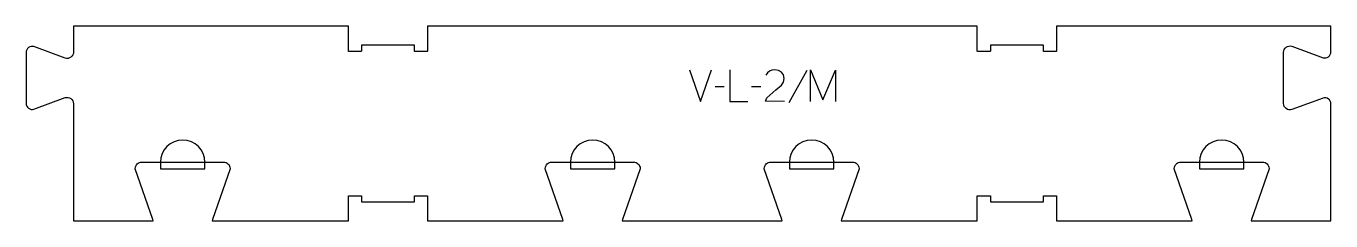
# Model space of a CAD drawing. Header units: millimetres. Extents: x -632 to 613, y -98 to 88.
import ezdxf

# ---------------------------------------------------------------- set-up
doc = ezdxf.new("R2010")
doc.units = ezdxf.units.MM
for name, color, linetype, true_color in [('1_ANYTOOL_1MMDEEP_LABELS_S', 2, 'Continuous', 0xffff00), ('4_ANYTOOL_CUTTHROUGH_OUTSI', 5, 'Continuous', 0x0000ff), ('5_ANYTOOL_HALF_MILL_9MM_IN', 3, 'Continuous', 0x00ff00)]:
    doc.layers.add(name, color=color, linetype=linetype, true_color=true_color)

msp = doc.modelspace()

# ---------------------------------------------------------------- linework, layer by layer
at = {"layer": '1_ANYTOOL_1MMDEEP_LABELS_S'}
for p, q in [((113.1, 45.3), (95.9, 14.6)), ((34.4, 29.7), (25.6, 29.6)), ((69.3, 29.7), (60.5, 29.6))]:
    msp.add_line(p, q, dxfattribs=at)
for points in [[(1.3, 45.8), (11.7, 15.8), (22.2, 45.8)], [(39.6, 45.8), (39.6, 15.8), (56.7, 15.8)], [(91.9, 15.8), (73.6, 15.9), (75.1, 19.3), (83.6, 26.7), (89.1, 31.4), (90.8, 34.2), (91.4, 37.6), (90.8, 41.1), (90, 42.5), (88.9, 43.7), (86, 45.3), (82.5, 45.8), (79.8, 45.5), (77.4, 44.5), (75.5, 42.9), (74, 40.7)], [(116.5, 15.8), (116.5, 45.8), (128.5, 17.4), (140.5, 45.7), (140.5, 15.8)]]:
    msp.add_lwpolyline(points, dxfattribs=at)
at = {"layer": '4_ANYTOOL_CUTTHROUGH_OUTSI'}
msp.add_lwpolyline([(576, 68.4), (605.8, 57.4, 0.501977), (613.1, 63), (613.1, 87.5), (351.3, 87.5), (351.3, 63.8, -0.414214), (351.1, 63.5), (339.1, 63.5, -0.414214), (338.8, 63.8), (338.8, 69.5), (288.3, 69.5), (288.3, 63.8, -0.414214), (288.1, 63.5), (276.1, 63.5, -0.414214), (275.8, 63.8), (275.8, 87.5), (-248.8, 87.5), (-248.8, 63.8, -0.414214), (-249, 63.5), (-261, 63.5, -0.414214), (-261.3, 63.8), (-261.3, 69.5), (-311.8, 69.5), (-311.8, 63.8, -0.414214), (-312, 63.5), (-324, 63.5, -0.414214), (-324.3, 63.8), (-324.3, 87.5), (-586.5, 87.5), (-586.5, 63, -0.502397), (-594.6, 57, -0.015604), (-594.6, 57), (-624.4, 68, 0.501976), (-631.7, 62.5), (-631.7, 13.9, 0.501971), (-624.4, 8.4), (-594.6, 19.4, -0.015608), (-594.6, 19.4, -0.502397), (-586.5, 13.5), (-586.5, -98), (-510.4, -98), (-510.7, -96.6), (-527.6, -48.3), (-527.6, -48.2, -0.414214), (-521.3, -42), (-443.3, -42, -0.414214), (-437.1, -48.2), (-437.1, -48.3), (-454, -96.6), (-454.2, -98), (-324.3, -98), (-324.3, -74.2, -0.414214), (-324, -74), (-312, -74, -0.414214), (-311.8, -74.2), (-311.8, -80), (-261.3, -80), (-261.3, -74.2, -0.414214), (-261, -74), (-249, -74, -0.414214), (-248.8, -74.2), (-248.8, -98), (-119.2, -98), (-119.5, -96.6), (-136.4, -48.3), (-136.4, -48.2, -0.414214), (-130.1, -42), (-52.1, -42, -0.414214), (-45.9, -48.2), (-45.9, -48.3), (-62.8, -96.6), (-63, -98), (89.7, -98), (89.4, -96.6), (72.5, -48.3), (72.5, -48.2, -0.414214), (78.8, -42), (156.8, -42, -0.414214), (163, -48.2), (163, -48.3), (146.1, -96.6), (145.9, -98), (275.8, -98), (275.8, -74.2, -0.414214), (276.1, -74), (288.1, -74, -0.414214), (288.3, -74.2), (288.3, -80), (338.8, -80), (338.8, -74.2, -0.414214), (339.1, -74), (351.1, -74, -0.414214), (351.3, -74.2), (351.3, -98), (480.8, -98), (480.6, -96.6), (463.7, -48.3), (463.7, -48.2, -0.414214), (469.9, -42), (547.9, -42, -0.414214), (554.2, -48.2), (554.2, -48.3), (537.3, -96.6), (537.1, -98), (613.1, -98), (613.1, 13.5, 0.501976), (605.8, 19), (576, 8, -0.015611), (576, 8, -0.502397), (567.9, 13.9), (567.9, 62.5, -0.502397), (576, 68.4, -0.015604)], format="xyb", close=True, dxfattribs=at)
at = {"layer": '5_ANYTOOL_HALF_MILL_9MM_IN'}
for points in [[(-461.1, -42.2, 1), (-503.6, -42.2), (-503.6, -48.5), (-461.1, -48.5)], [(-69.9, -42.2, 1), (-112.4, -42.2), (-112.4, -48.5), (-69.9, -48.5)], [(139, -42.2, 1), (96.5, -42.2), (96.5, -48.5), (139, -48.5)], [(530.2, -42.2, 1), (487.7, -42.2), (487.7, -48.5), (530.2, -48.5)]]:
    msp.add_lwpolyline(points, format="xyb", close=True, dxfattribs=at)

doc.saveas('drawing.dxf')
